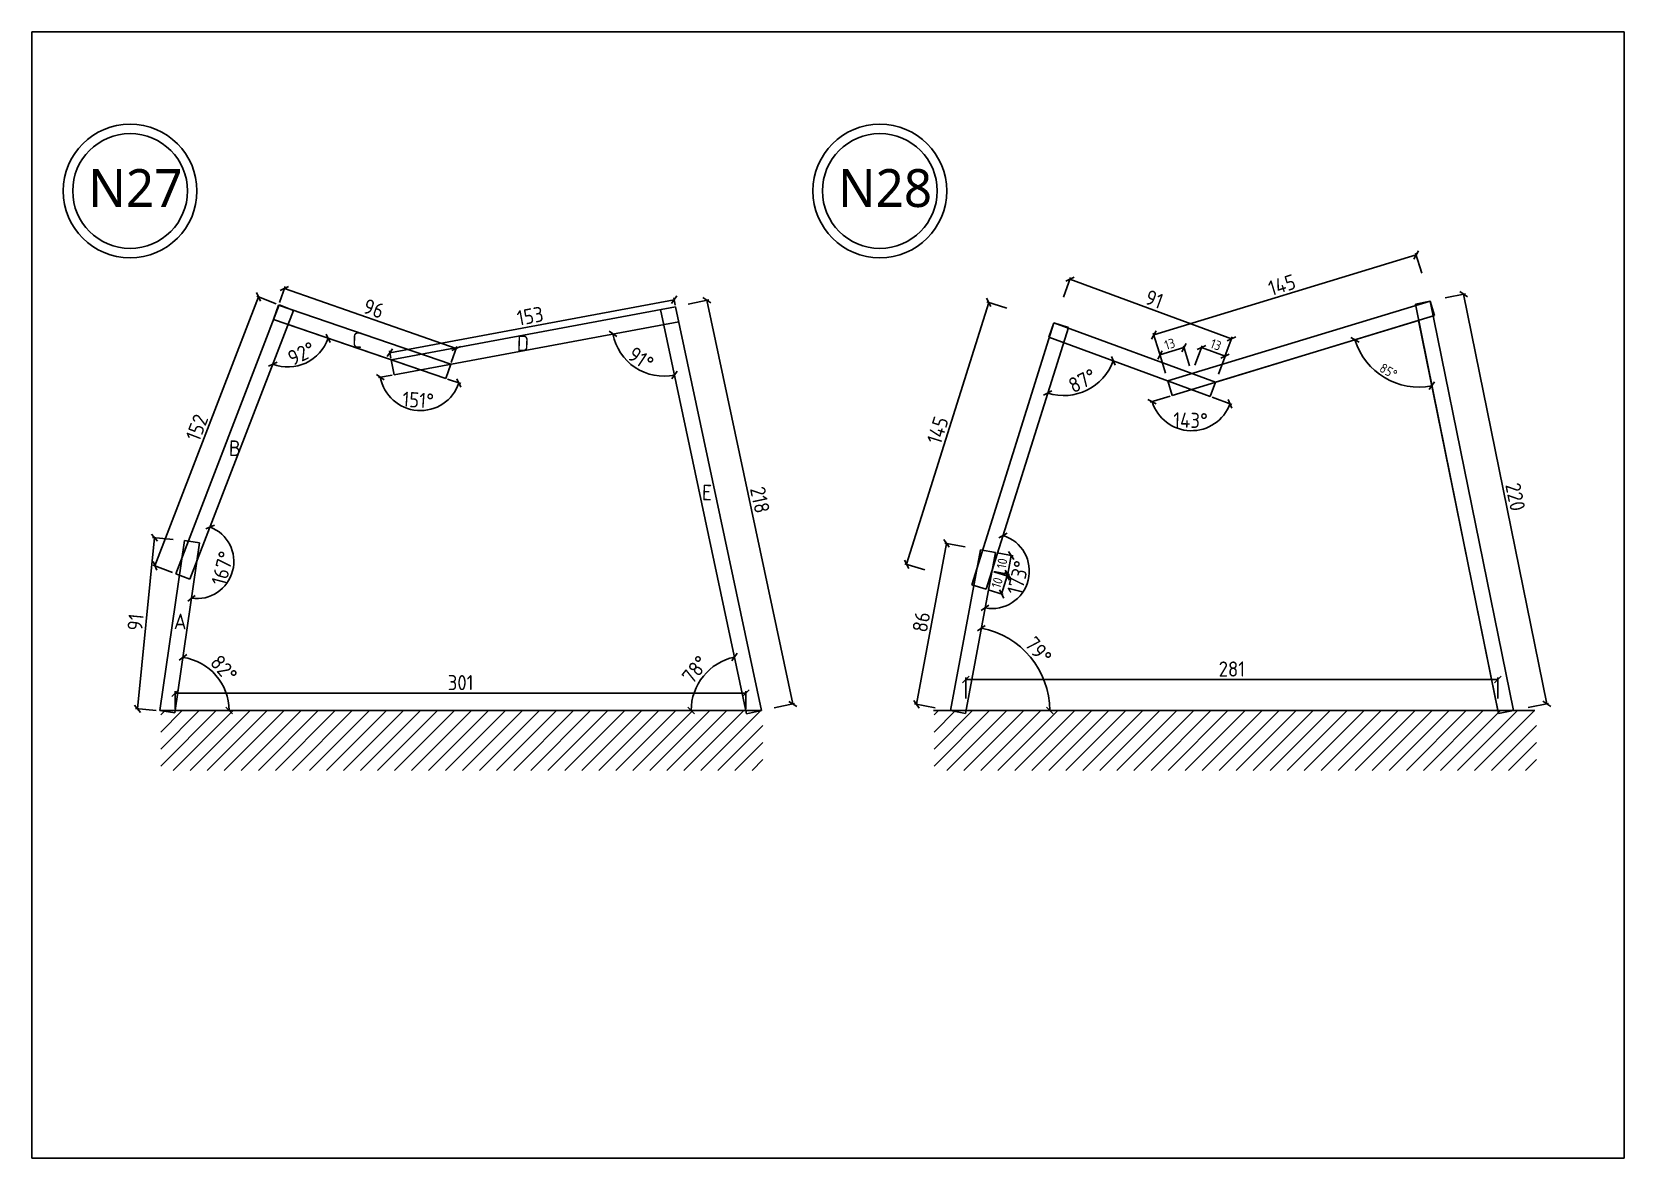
# Model space of a CAD drawing. Header units: centimetres. Extents: x -6116 to 16873, y -2889 to 4505.
# Drawn here: x 12666 to 13506, y -1695 to -1101 of the extents above; entities that cross this region are included whole.
import ezdxf

# ---------------------------------------------------------------- set-up
doc = ezdxf.new("R2010")
doc.units = ezdxf.units.CM
for name, color, linetype in [('5', 5, 'Continuous'), ('D_wood木做櫃', 30, 'Continuous'), ('frame圖框', 34, 'Continuous'), ('hatch填實', 8, 'Continuous'), ('planting植栽', 95, 'Continuous'), ('section剖面線', 1, 'Continuous')]:
    doc.layers.add(name, color=color, linetype=linetype)
doc.styles.get("Standard").update_dxf_attribs({"font": 'ISOCP.SHX', "bigfont": 'CHINESET.SHX'})
doc.dimstyles.new('AM_ISO', dxfattribs={"dimtxt": 3.5, "dimasz": 3.5, "dimexe": 1, "dimexo": 1, "dimgap": 1.5, "dimtad": 1, "dimdec": 0, "dimdsep": 46, "dimtxsty": 'Standard', "dimcen": 0, "dimclrd": 256, "dimclre": 256, "dimclrt": 2, "dimadec": 0, "dimazin": 2, "dimtp": 0.1, "dimtm": 0.1, "dimtfac": 0.71, "dimtdec": 0, "dimtmove": 0, "dimatfit": 3, "dimfxl": 1, "dimlwd": -1, "dimlwe": -1, "dimarcsym": 1})
doc.dimstyles.new('小', dxfattribs={"dimtxt": 5, "dimasz": 3.5, "dimexe": 1, "dimexo": 1, "dimgap": 1.5, "dimtad": 1, "dimdec": 0, "dimdsep": 46, "dimtxsty": 'Standard', "dimblk": 'OBLIQUE', "dimcen": 0, "dimclrd": 256, "dimclre": 256, "dimclrt": 256, "dimadec": 0, "dimazin": 2, "dimtp": 0.1, "dimtm": 0.1, "dimtfac": 0.71, "dimtdec": 0, "dimtmove": 0, "dimatfit": 3, "dimldrblk": 'ARCHTICK', "dimfxl": 10, "dimfxlon": 1, "dimlwd": -1, "dimlwe": -1, "dimarcsym": 1})

# ---------------------------------------------------------------- blocks, each defined once
blk = doc.blocks.new('_Oblique')
at = {"color": 0, "linetype": 'ByBlock', "lineweight": -2}
blk.add_line((-0.5, -0.5), (0.5, 0.5), dxfattribs=at)
blk = doc.blocks.new('*D504')
at = {"layer": 'DEFPOINTS', "color": 0, "transparency": 16777216}
for p in [(12803.8, -1247.92), (12793.34, -1252.8), (12804.67, -1277.44), (12884.16, -1283.86), (12749.18, -1389.71)]:
    blk.add_point(p, dxfattribs=at)
at = {"layer": 'hatch填實', "linetype": 'ByBlock', "transparency": 16777216}
blk.add_arc((12800.92, -1255.39), 22.37, 248.93483, 341.12064, dxfattribs=at)
at = {"layer": 'hatch填實', "transparency": 16777216, "xscale": 3.5, "yscale": 3.5, "zscale": 3.5}
for p, rotation in [((12822.09, -1262.63), 71.1206362558638), ((12792.88, -1276.27), 158.9348303193347)]:
    blk.add_blockref('_Oblique', p, dxfattribs=dict(at, rotation=rotation))
at = {"layer": 'hatch填實', "transparency": 16777216, "insert": (12808.06, -1270.67), "char_height": 8, "attachment_point": 5, "rotation": 25.02773}
blk.add_mtext('92°', dxfattribs=at)
blk = doc.blocks.new('_ArchTick')
at = {"color": 0, "linetype": 'ByBlock', "const_width": 0.15}
blk.add_lwpolyline([(-0.5, -0.5), (0.5, 0.5)], dxfattribs=at)
blk = doc.blocks.new('*D505')
at = {"layer": 'DEFPOINTS', "color": 0, "transparency": 16777216}
for p in [(12793.34, -1252.8), (13007.02, -1253.87), (12856.84, -1281.86), (12884.16, -1283.86), (12860.23, -1298.02)]:
    blk.add_point(p, dxfattribs=at)
at = {"layer": 'hatch填實', "linetype": 'ByBlock', "transparency": 16777216}
for p, q in [((12855.85, -1282.04), (12848.63, -1283.39)), ((12885.11, -1284.18), (12892.02, -1286.54))]:
    blk.add_line(p, q, dxfattribs=at)
blk.add_arc((12870.74, -1279.27), 21.49, 190.55686, 341.12064, dxfattribs=at)
at = {"layer": 'hatch填實', "transparency": 16777216, "xscale": 3.5, "yscale": 3.5, "zscale": 3.5}
for p, rotation in [((12849.61, -1283.2), 100.5568558748236), ((12891.07, -1286.22), 71.12063625586269)]:
    blk.add_blockref('_Oblique', p, dxfattribs=dict(at, rotation=rotation))
at = {"layer": 'hatch填實', "transparency": 16777216, "insert": (12869.58, -1295.22), "char_height": 8, "attachment_point": 5, "rotation": 355.83875}
blk.add_mtext('151°', dxfattribs=at)
blk = doc.blocks.new('*D506')
at = {"layer": 'DEFPOINTS', "color": 0, "transparency": 16777216}
for p in [(12997.49, -1247.52), (13007.02, -1253.87), (12978.6, -1273.23), (12856.84, -1281.86), (13042.86, -1460.65)]:
    blk.add_point(p, dxfattribs=at)
at = {"layer": 'hatch填實', "linetype": 'ByBlock', "transparency": 16777216}
blk.add_arc((12999.15, -1255.34), 27.25, 190.55686, 282.01796, dxfattribs=at)
at = {"layer": 'hatch填實', "transparency": 16777216, "xscale": 3.5, "yscale": 3.5, "zscale": 3.5}
for p, rotation in [((12972.36, -1260.33), 100.5568558748237), ((13004.82, -1281.99), 12.01795507580803)]:
    blk.add_blockref('_Oblique', p, dxfattribs=dict(at, rotation=rotation))
at = {"layer": 'hatch填實', "transparency": 16777216, "insert": (12987.08, -1273.43), "char_height": 8, "attachment_point": 5, "rotation": 326.28741}
blk.add_mtext('91°', dxfattribs=at)
blk = doc.blocks.new('*D507')
at = {"layer": 'DEFPOINTS', "color": 0, "transparency": 16777216}
for p in [(12754.2, -1370.48), (12766.67, -1445.99), (12733.38, -1458.99), (12741.29, -1460.13), (13050.68, -1458.99)]:
    blk.add_point(p, dxfattribs=at)
at = {"layer": 'hatch填實', "linetype": 'ByBlock', "transparency": 16777216}
blk.add_arc((12741.46, -1458.99), 28.36, 0, 81.80468, dxfattribs=at)
at = {"layer": 'hatch填實', "transparency": 16777216, "xscale": 3.5, "yscale": 3.5, "zscale": 3.5}
for p, rotation in [((12745.5, -1430.92), 171.8046760596021), ((12769.82, -1458.99), 270.0000000000002)]:
    blk.add_blockref('_Oblique', p, dxfattribs=dict(at, rotation=rotation))
at = {"layer": 'hatch填實', "transparency": 16777216, "insert": (12767.05, -1436.82), "char_height": 8, "attachment_point": 5, "rotation": 310.90234}
blk.add_mtext('82°', dxfattribs=at)
blk = doc.blocks.new('*D508')
at = {"layer": 'DEFPOINTS', "color": 0, "transparency": 16777216}
for p in [(12997.49, -1247.52), (13024.7, -1436.21), (12733.38, -1458.99), (13042.86, -1460.65), (13050.68, -1458.99)]:
    blk.add_point(p, dxfattribs=at)
at = {"layer": 'hatch填實', "linetype": 'ByBlock', "transparency": 16777216}
blk.add_arc((13042.5, -1458.99), 28.91, 102.01796, 180, dxfattribs=at)
at = {"layer": 'hatch填實', "transparency": 16777216, "xscale": 3.5, "yscale": 3.5, "zscale": 3.5}
for p, rotation in [((13036.49, -1430.71), 12.01795507580787), ((13013.6, -1458.99), 269.9999999999999)]:
    blk.add_blockref('_Oblique', p, dxfattribs=dict(at, rotation=rotation))
at = {"layer": 'hatch填實', "transparency": 16777216, "insert": (13015.76, -1437.34), "char_height": 8, "attachment_point": 5, "rotation": 51.00898}
blk.add_mtext('78°', dxfattribs=at)
blk = doc.blocks.new('*D509')
at = {"layer": 'DEFPOINTS', "color": 0, "transparency": 16777216}
for p in [(12803.8, -1247.92), (12754.2, -1370.48), (12749.18, -1389.71), (12767.2, -1393.58), (12741.29, -1460.13)]:
    blk.add_point(p, dxfattribs=at)
at = {"layer": 'hatch填實', "linetype": 'ByBlock', "transparency": 16777216}
blk.add_arc((12752.78, -1380.37), 19.55, 261.80468, 68.93483, dxfattribs=at)
at = {"layer": 'hatch填實', "transparency": 16777216, "xscale": 3.5, "yscale": 3.5, "zscale": 3.5}
for p, rotation in [((12759.81, -1362.13), 158.9348303193347), ((12749.99, -1399.73), 171.8046760596021)]:
    blk.add_blockref('_Oblique', p, dxfattribs=dict(at, rotation=rotation))
at = {"layer": 'hatch填實', "transparency": 16777216, "insert": (12766.38, -1383.92), "char_height": 8, "attachment_point": 5, "rotation": 75.36975}
blk.add_mtext('167°', dxfattribs=at)
blk = doc.blocks.new('*D518')
at = {"layer": 'DEFPOINTS', "color": 0, "transparency": 16777216}
for p in [(13042.5, -1449.72), (12741.46, -1458.99), (13042.5, -1458.99)]:
    blk.add_point(p, dxfattribs=at)
at = {"layer": 'hatch填實', "linetype": 'ByBlock', "transparency": 16777216}
for p, q in [((12741.46, -1457.99), (12741.46, -1448.72)), ((12741.46, -1449.72), (13042.5, -1449.72)), ((13042.5, -1457.99), (13042.5, -1448.72))]:
    blk.add_line(p, q, dxfattribs=at)
at = {"layer": 'hatch填實', "transparency": 16777216, "xscale": 3.5, "yscale": 3.5, "zscale": 3.5, "rotation": 180}
blk.add_blockref('_Oblique', (12741.46, -1449.72), dxfattribs=at)
at = {"layer": 'hatch填實', "transparency": 16777216, "xscale": 3.5, "yscale": 3.5, "zscale": 3.5}
blk.add_blockref('_Oblique', (13042.5, -1449.72), dxfattribs=at)
at = {"layer": 'hatch填實', "transparency": 16777216, "insert": (12891.98, -1444.22), "char_height": 8, "attachment_point": 5}
blk.add_mtext('301', dxfattribs=at)
blk = doc.blocks.new('*D533')
at = {"layer": 'DEFPOINTS', "color": 0, "transparency": 16777216}
for p in [(12730.43, -1367.77), (12746.28, -1369.34), (12737.33, -1459.56)]:
    blk.add_point(p, dxfattribs=at)
at = {"layer": 'hatch填實', "linetype": 'ByBlock', "transparency": 16777216}
for p, q in [((12721.48, -1457.98), (12730.43, -1367.77)), ((12740.38, -1368.76), (12729.44, -1367.67)), ((12731.43, -1458.97), (12720.49, -1457.89))]:
    blk.add_line(p, q, dxfattribs=at)
at = {"layer": 'hatch填實', "transparency": 16777216, "xscale": 3.5, "yscale": 3.5, "zscale": 3.5}
for p, rotation in [((12730.43, -1367.77), 84.3340494169188), ((12721.48, -1457.98), 264.3340494169188)]:
    blk.add_blockref('_Oblique', p, dxfattribs=dict(at, rotation=rotation))
at = {"layer": 'hatch填實', "transparency": 16777216, "insert": (12720.48, -1412.33), "char_height": 8, "attachment_point": 5, "rotation": 84.33405}
blk.add_mtext('91', dxfattribs=at)
blk = doc.blocks.new('*D534')
at = {"layer": 'DEFPOINTS', "color": 0, "transparency": 16777216}
for p in [(12785.33, -1240.8), (12796.33, -1245.04), (12741.72, -1386.84)]:
    blk.add_point(p, dxfattribs=at)
at = {"layer": 'hatch填實', "linetype": 'ByBlock', "transparency": 16777216}
for p, q in [((12730.71, -1382.6), (12785.33, -1240.8)), ((12794.66, -1244.39), (12784.39, -1240.44)), ((12740.04, -1386.19), (12729.78, -1382.24))]:
    blk.add_line(p, q, dxfattribs=at)
at = {"layer": 'hatch填實', "transparency": 16777216, "xscale": 3.5, "yscale": 3.5, "zscale": 3.5}
for p, rotation in [((12785.33, -1240.8), 68.93558836803587), ((12730.71, -1382.6), 248.9355883680359)]:
    blk.add_blockref('_Oblique', p, dxfattribs=dict(at, rotation=rotation))
at = {"layer": 'hatch填實', "transparency": 16777216, "insert": (12752.89, -1309.72), "char_height": 8, "attachment_point": 5, "rotation": 68.93559}
blk.add_mtext('152', dxfattribs=at)
blk = doc.blocks.new('*D535')
at = {"layer": 'DEFPOINTS', "color": 0, "transparency": 16777216}
for p in [(12796.13, -1244.64), (12889.65, -1267.97), (12886.75, -1276.28)]:
    blk.add_point(p, dxfattribs=at)
at = {"layer": 'hatch填實', "linetype": 'ByBlock', "transparency": 16777216}
for p, q in [((12796.46, -1243.7), (12799.36, -1235.39)), ((12799.03, -1236.33), (12889.65, -1267.97)), ((12887.08, -1275.34), (12889.98, -1267.03))]:
    blk.add_line(p, q, dxfattribs=at)
at = {"layer": 'hatch填實', "transparency": 16777216, "xscale": 3.5, "yscale": 3.5, "zscale": 3.5}
for p, rotation in [((12799.03, -1236.33), 160.7513099744155), ((12889.65, -1267.97), 340.7513099744154)]:
    blk.add_blockref('_Oblique', p, dxfattribs=dict(at, rotation=rotation))
at = {"layer": 'hatch填實', "transparency": 16777216, "insert": (12846.16, -1246.96), "char_height": 8, "attachment_point": 5, "rotation": 340.75131}
blk.add_mtext('96', dxfattribs=at)
blk = doc.blocks.new('*D536')
at = {"layer": 'DEFPOINTS', "color": 0, "transparency": 16777216}
for p in [(13004.65, -1242.29), (13005.35, -1246.05), (12855.37, -1274.01)]:
    blk.add_point(p, dxfattribs=at)
at = {"layer": 'hatch填實', "linetype": 'ByBlock', "transparency": 16777216}
for p, q in [((12854.67, -1270.25), (13004.65, -1242.29)), ((13005.17, -1245.07), (13004.47, -1241.31)), ((12855.19, -1273.03), (12854.49, -1269.27))]:
    blk.add_line(p, q, dxfattribs=at)
at = {"layer": 'hatch填實', "transparency": 16777216, "xscale": 3.5, "yscale": 3.5, "zscale": 3.5}
for p, rotation in [((13004.65, -1242.29), 10.56156270396161), ((12854.67, -1270.25), 190.5615627039616)]:
    blk.add_blockref('_Oblique', p, dxfattribs=dict(at, rotation=rotation))
at = {"layer": 'hatch填實', "transparency": 16777216, "insert": (12928.66, -1250.87), "char_height": 8, "attachment_point": 5, "rotation": 10.56156}
blk.add_mtext('153', dxfattribs=at)
blk = doc.blocks.new('*D537')
at = {"layer": 'DEFPOINTS', "color": 0, "transparency": 16777216}
for p in [(13005.35, -1246.05), (13050.68, -1458.99), (13067.19, -1455.47)]:
    blk.add_point(p, dxfattribs=at)
at = {"layer": 'hatch填實', "linetype": 'ByBlock', "transparency": 16777216}
for p, q in [((13012.08, -1244.62), (13022.84, -1242.33)), ((13021.87, -1242.53), (13067.19, -1455.47)), ((13057.41, -1457.55), (13068.17, -1455.26))]:
    blk.add_line(p, q, dxfattribs=at)
at = {"layer": 'hatch填實', "transparency": 16777216, "xscale": 3.5, "yscale": 3.5, "zscale": 3.5}
for p, rotation in [((13021.87, -1242.53), 102.0172537430144), ((13067.19, -1455.47), 282.0172537430144)]:
    blk.add_blockref('_Oblique', p, dxfattribs=dict(at, rotation=rotation))
at = {"layer": 'hatch填實', "transparency": 16777216, "insert": (13049.91, -1347.86), "char_height": 8, "attachment_point": 5, "rotation": 282.01725}
blk.add_mtext('218', dxfattribs=at)
blk = doc.blocks.new('*D1299')
at = {"layer": 'DEFPOINTS', "color": 0, "transparency": 16777216}
for p in [(13148.33, -1370.8), (13166.26, -1374.15), (13150.39, -1458.99)]:
    blk.add_point(p, dxfattribs=at)
at = {"layer": 'hatch填實', "linetype": 'ByBlock', "transparency": 16777216}
for p, q in [((13132.46, -1455.63), (13148.33, -1370.8)), ((13158.16, -1372.64), (13147.35, -1370.62)), ((13142.29, -1457.47), (13131.48, -1455.45))]:
    blk.add_line(p, q, dxfattribs=at)
at = {"layer": 'hatch填實', "transparency": 16777216, "xscale": 3.5, "yscale": 3.5, "zscale": 3.5}
for p, rotation in [((13148.33, -1370.8), 79.40448213445286), ((13132.46, -1455.63), 259.4044821344529)]:
    blk.add_blockref('_Oblique', p, dxfattribs=dict(at, rotation=rotation))
at = {"layer": 'hatch填實', "transparency": 16777216, "insert": (13134.99, -1412.21), "char_height": 8, "attachment_point": 5, "rotation": 79.40448}
blk.add_mtext('86', dxfattribs=at)
blk = doc.blocks.new('*D1300')
at = {"layer": 'DEFPOINTS', "color": 0, "transparency": 16777216}
for p in [(13170.56, -1243.67), (13204.97, -1254.46), (13161.66, -1392.6)]:
    blk.add_point(p, dxfattribs=at)
at = {"layer": 'hatch填實', "linetype": 'ByBlock', "transparency": 16777216}
for p, q in [((13127.24, -1381.81), (13170.56, -1243.67)), ((13180.1, -1246.66), (13169.6, -1243.37)), ((13136.79, -1384.8), (13126.29, -1381.51))]:
    blk.add_line(p, q, dxfattribs=at)
at = {"layer": 'hatch填實', "transparency": 16777216, "xscale": 3.5, "yscale": 3.5, "zscale": 3.5}
for p, rotation in [((13170.56, -1243.67), 72.59155341436798), ((13127.24, -1381.81), 252.591553414368)]:
    blk.add_blockref('_Oblique', p, dxfattribs=dict(at, rotation=rotation))
at = {"layer": 'hatch填實', "transparency": 16777216, "insert": (13143.65, -1311.1), "char_height": 8, "attachment_point": 5, "rotation": 72.59155}
blk.add_mtext('145', dxfattribs=at)
blk = doc.blocks.new('*D1301')
at = {"layer": 'DEFPOINTS', "color": 0, "transparency": 16777216}
for p in [(13204.97, -1254.46), (13298.65, -1262.84), (13290.19, -1285.83)]:
    blk.add_point(p, dxfattribs=at)
at = {"layer": 'hatch填實', "linetype": 'ByBlock', "transparency": 16777216}
for p, q in [((13209.98, -1240.86), (13213.78, -1230.54)), ((13213.43, -1231.48), (13298.65, -1262.84)), ((13295.19, -1272.23), (13298.99, -1261.9))]:
    blk.add_line(p, q, dxfattribs=at)
at = {"layer": 'hatch填實', "transparency": 16777216, "xscale": 3.5, "yscale": 3.5, "zscale": 3.5}
for p, rotation in [((13213.43, -1231.48), 159.793485128953), ((13298.65, -1262.84), 339.793485128953)]:
    blk.add_blockref('_Oblique', p, dxfattribs=dict(at, rotation=rotation))
at = {"layer": 'hatch填實', "transparency": 16777216, "insert": (13257.94, -1242), "char_height": 8, "attachment_point": 5, "rotation": 339.79349}
blk.add_mtext('91', dxfattribs=at)
blk = doc.blocks.new('*D1302')
at = {"layer": 'DEFPOINTS', "color": 0, "transparency": 16777216}
for p in [(13396.07, -1218.67), (13403.47, -1242.96), (13265.07, -1285.11)]:
    blk.add_point(p, dxfattribs=at)
at = {"layer": 'hatch填實', "linetype": 'ByBlock', "transparency": 16777216}
for p, q in [((13398.99, -1228.24), (13395.78, -1217.71)), ((13257.67, -1260.82), (13396.07, -1218.67)), ((13260.59, -1270.39), (13257.38, -1259.87))]:
    blk.add_line(p, q, dxfattribs=at)
at = {"layer": 'hatch填實', "transparency": 16777216, "xscale": 3.5, "yscale": 3.5, "zscale": 3.5}
for p, rotation in [((13396.07, -1218.67), 16.93978175126083), ((13257.67, -1260.82), 196.9397817512609)]:
    blk.add_blockref('_Oblique', p, dxfattribs=dict(at, rotation=rotation))
at = {"layer": 'hatch填實', "transparency": 16777216, "insert": (13325.27, -1234.49), "char_height": 8, "attachment_point": 5, "rotation": 16.93978}
blk.add_mtext('145', dxfattribs=at)
blk = doc.blocks.new('*D1303')
at = {"layer": 'DEFPOINTS', "color": 0, "transparency": 16777216}
for p in [(13403.47, -1242.96), (13447.33, -1458.99), (13464.96, -1455.41)]:
    blk.add_point(p, dxfattribs=at)
at = {"layer": 'hatch填實', "linetype": 'ByBlock', "transparency": 16777216}
for p, q in [((13411.3, -1241.37), (13422.08, -1239.18)), ((13421.1, -1239.38), (13464.96, -1455.41)), ((13455.16, -1457.4), (13465.94, -1455.21))]:
    blk.add_line(p, q, dxfattribs=at)
at = {"layer": 'hatch填實', "transparency": 16777216, "xscale": 3.5, "yscale": 3.5, "zscale": 3.5}
for p, rotation in [((13421.1, -1239.38), 101.4760912357305), ((13464.96, -1455.41), 281.4760912357306)]:
    blk.add_blockref('_Oblique', p, dxfattribs=dict(at, rotation=rotation))
at = {"layer": 'hatch填實', "transparency": 16777216, "insert": (13448.42, -1346.3), "char_height": 8, "attachment_point": 5, "rotation": 281.47609}
blk.add_mtext('220', dxfattribs=at)
blk = doc.blocks.new('*D1304')
at = {"layer": 'DEFPOINTS', "color": 0, "transparency": 16777216}
for p in [(13439.17, -1442.55), (13158.53, -1458.99), (13439.17, -1458.99)]:
    blk.add_point(p, dxfattribs=at)
at = {"layer": 'hatch填實', "linetype": 'ByBlock', "transparency": 16777216}
for p, q in [((13158.53, -1452.55), (13158.53, -1441.55)), ((13158.53, -1442.55), (13439.17, -1442.55)), ((13439.17, -1452.55), (13439.17, -1441.55))]:
    blk.add_line(p, q, dxfattribs=at)
at = {"layer": 'hatch填實', "transparency": 16777216, "xscale": 3.5, "yscale": 3.5, "zscale": 3.5, "rotation": 180}
blk.add_blockref('_Oblique', (13158.53, -1442.55), dxfattribs=at)
at = {"layer": 'hatch填實', "transparency": 16777216, "xscale": 3.5, "yscale": 3.5, "zscale": 3.5}
blk.add_blockref('_Oblique', (13439.17, -1442.55), dxfattribs=at)
at = {"layer": 'hatch填實', "transparency": 16777216, "insert": (13298.85, -1437.05), "char_height": 8, "attachment_point": 5}
blk.add_mtext('281', dxfattribs=at)
blk = doc.blocks.new('*D1309')
at = {"layer": 'DEFPOINTS', "color": 0, "transparency": 16777216}
for p in [(13174.12, -1375.62), (13198.13, -1439.27), (13141.43, -1458.99), (13158.25, -1460.46), (13458.74, -1458.99)]:
    blk.add_point(p, dxfattribs=at)
at = {"layer": 'hatch填實', "linetype": 'ByBlock', "transparency": 16777216}
blk.add_arc((13158.53, -1458.99), 44.23, 0, 79.40448, dxfattribs=at)
at = {"layer": 'hatch填實', "transparency": 16777216, "xscale": 3.5, "yscale": 3.5, "zscale": 3.5}
for p, rotation in [((13166.66, -1415.51), 169.4044821344524), ((13202.76, -1458.99), 270.0000000000001)]:
    blk.add_blockref('_Oblique', p, dxfattribs=dict(at, rotation=rotation))
at = {"layer": 'hatch填實', "transparency": 16777216, "insert": (13196.79, -1427.22), "char_height": 8, "attachment_point": 5, "rotation": 309.70224}
blk.add_mtext('79°', dxfattribs=at)
blk = doc.blocks.new('*D1310')
at = {"layer": 'DEFPOINTS', "color": 0, "transparency": 16777216}
for p in [(13212.61, -1256.86), (13174.12, -1375.62), (13169.29, -1395), (13186.74, -1398.85), (13158.25, -1460.46)]:
    blk.add_point(p, dxfattribs=at)
at = {"layer": 'hatch填實', "linetype": 'ByBlock', "transparency": 16777216}
blk.add_arc((13172.29, -1385.44), 19.71, 259.40448, 72.59088, dxfattribs=at)
at = {"layer": 'hatch填實', "transparency": 16777216, "xscale": 3.5, "yscale": 3.5, "zscale": 3.5}
for p, rotation in [((13178.18, -1366.63), 162.5908845761868), ((13168.66, -1404.82), 169.4044821344528)]:
    blk.add_blockref('_Oblique', p, dxfattribs=dict(at, rotation=rotation))
at = {"layer": 'hatch填實', "transparency": 16777216, "insert": (13186.08, -1388.88), "char_height": 8, "attachment_point": 5, "rotation": 75.99768}
blk.add_mtext('173°', dxfattribs=at)
blk = doc.blocks.new('*D1311')
at = {"layer": 'DEFPOINTS', "color": 0, "transparency": 16777216}
for p in [(13212.61, -1256.86), (13202.21, -1261.97), (13215.73, -1292.23), (13287.42, -1293.34), (13169.29, -1395)]:
    blk.add_point(p, dxfattribs=at)
at = {"layer": 'hatch填實', "linetype": 'ByBlock', "transparency": 16777216}
blk.add_arc((13210.09, -1264.88), 27.93, 252.59088, 339.79349, dxfattribs=at)
at = {"layer": 'hatch填實', "transparency": 16777216, "xscale": 3.5, "yscale": 3.5, "zscale": 3.5}
for p, rotation in [((13236.3, -1274.52), 69.79348512895533), ((13201.73, -1291.52), 162.5908845761874)]:
    blk.add_blockref('_Oblique', p, dxfattribs=dict(at, rotation=rotation))
at = {"layer": 'hatch填實', "transparency": 16777216, "insert": (13219.99, -1285), "char_height": 8, "attachment_point": 5, "rotation": 26.19218}
blk.add_mtext('87°', dxfattribs=at)
blk = doc.blocks.new('*D1312')
at = {"layer": 'DEFPOINTS', "color": 0, "transparency": 16777216}
for p in [(13405.8, -1250.61), (13202.21, -1261.97), (13267.4, -1292.77), (13287.42, -1293.34), (13268.19, -1309.26)]:
    blk.add_point(p, dxfattribs=at)
at = {"layer": 'hatch填實', "linetype": 'ByBlock', "transparency": 16777216}
for p, q in [((13266.34, -1293.09), (13255.81, -1296.3)), ((13288.46, -1293.72), (13298.79, -1297.52))]:
    blk.add_line(p, q, dxfattribs=at)
blk.add_arc((13277.51, -1289.69), 21.68, 196.93978, 339.79349, dxfattribs=at)
at = {"layer": 'hatch填實', "transparency": 16777216, "xscale": 3.5, "yscale": 3.5, "zscale": 3.5}
for p, rotation in [((13256.77, -1296), 106.9397817512683), ((13297.85, -1297.18), 69.79348512895452)]:
    blk.add_blockref('_Oblique', p, dxfattribs=dict(at, rotation=rotation))
at = {"layer": 'hatch填實', "transparency": 16777216, "insert": (13277.04, -1305.86), "char_height": 8, "attachment_point": 5, "rotation": 358.36663}
blk.add_mtext('143°', dxfattribs=at)
blk = doc.blocks.new('*D1335')
at = {"layer": 'DEFPOINTS', "color": 0, "transparency": 16777216}
for p in [(13172.29, -1385.44), (13169.29, -1395), (13177.32, -1397.51)]:
    blk.add_point(p, dxfattribs=at)
at = {"layer": 'section剖面線', "linetype": 'ByBlock', "transparency": 16777216}
for p, q in [((13173.24, -1385.74), (13181.27, -1388.26)), ((13180.31, -1387.96), (13177.32, -1397.51)), ((13170.25, -1395.29), (13178.27, -1397.81))]:
    blk.add_line(p, q, dxfattribs=at)
at = {"layer": 'section剖面線', "transparency": 16777216, "xscale": 3.5, "yscale": 3.5, "zscale": 3.5}
for p, rotation in [((13180.31, -1387.96), 72.59807405822649), ((13177.32, -1397.51), 252.5980740582265)]:
    blk.add_blockref('_Oblique', p, dxfattribs=dict(at, rotation=rotation))
at = {"layer": 'section剖面線', "transparency": 16777216, "insert": (13175, -1391.54), "char_height": 5, "attachment_point": 5, "rotation": 72.59807}
blk.add_mtext('10', dxfattribs=at)
blk = doc.blocks.new('*D1336')
at = {"layer": 'DEFPOINTS', "color": 0, "transparency": 16777216}
for p in [(13174.12, -1375.62), (13182.47, -1377.19), (13172.28, -1385.45)]:
    blk.add_point(p, dxfattribs=at)
at = {"layer": 'section剖面線', "linetype": 'ByBlock', "transparency": 16777216}
for p, q in [((13175.11, -1375.81), (13183.45, -1377.37)), ((13180.63, -1387.01), (13182.47, -1377.19)), ((13173.27, -1385.64), (13181.61, -1387.2))]:
    blk.add_line(p, q, dxfattribs=at)
at = {"layer": 'section剖面線', "transparency": 16777216, "xscale": 3.5, "yscale": 3.5, "zscale": 3.5}
for p, rotation in [((13182.47, -1377.19), 79.40448213444644), ((13180.63, -1387.01), 259.4044821344464)]:
    blk.add_blockref('_Oblique', p, dxfattribs=dict(at, rotation=rotation))
at = {"layer": 'section剖面線', "transparency": 16777216, "insert": (13177.61, -1381.36), "char_height": 5, "attachment_point": 5, "rotation": 79.40448}
blk.add_mtext('10', dxfattribs=at)
blk = doc.blocks.new('*D1337')
at = {"layer": 'DEFPOINTS', "color": 0, "transparency": 16777216}
for p in [(13295.25, -1272.07), (13277.75, -1281.25), (13290.19, -1285.83)]:
    blk.add_point(p, dxfattribs=at)
at = {"layer": 'section剖面線', "linetype": 'ByBlock', "transparency": 16777216}
for p, q in [((13279.36, -1276.88), (13283.16, -1266.56)), ((13282.82, -1267.49), (13295.25, -1272.07)), ((13291.8, -1281.46), (13295.59, -1271.13))]:
    blk.add_line(p, q, dxfattribs=at)
at = {"layer": 'section剖面線', "transparency": 16777216, "xscale": 3.5, "yscale": 3.5, "zscale": 3.5}
for p, rotation in [((13282.82, -1267.49), 159.7934851289523), ((13295.25, -1272.07), 339.7934851289522)]:
    blk.add_blockref('_Oblique', p, dxfattribs=dict(at, rotation=rotation))
at = {"layer": 'section剖面線', "transparency": 16777216, "insert": (13290.41, -1266.03), "char_height": 5, "attachment_point": 5, "rotation": 339.79349}
blk.add_mtext('13', dxfattribs=at)
blk = doc.blocks.new('*D1275')
at = {"layer": 'DEFPOINTS', "color": 0, "transparency": 16777216}
for p in [(13260.89, -1271.39), (13265.07, -1285.11), (13277.75, -1281.25)]:
    blk.add_point(p, dxfattribs=at)
at = {"layer": 'section剖面線', "linetype": 'ByBlock', "transparency": 16777216}
for p, q in [((13273.57, -1267.53), (13260.89, -1271.39)), ((13276.49, -1277.09), (13273.28, -1266.57)), ((13263.81, -1280.96), (13260.6, -1270.43))]:
    blk.add_line(p, q, dxfattribs=at)
at = {"layer": 'section剖面線', "transparency": 16777216, "xscale": 3.5, "yscale": 3.5, "zscale": 3.5}
for p, rotation in [((13273.57, -1267.53), 16.93978175126702), ((13260.89, -1271.39), 196.939781751267)]:
    blk.add_blockref('_Oblique', p, dxfattribs=dict(at, rotation=rotation))
at = {"layer": 'section剖面線', "transparency": 16777216, "insert": (13266.07, -1265.63), "char_height": 5, "attachment_point": 5, "rotation": 16.93978}
blk.add_mtext('13', dxfattribs=at)
blk = doc.blocks.new('*D1350')
at = {"layer": 'DEFPOINTS', "color": 0, "transparency": 16777216}
for p in [(13397.38, -1253.18), (13397.38, -1253.18), (13372.58, -1278.08), (13290.19, -1285.83), (13439.49, -1460.58)]:
    blk.add_point(p, dxfattribs=at)
at = {"layer": 'section剖面線', "linetype": 'ByBlock', "transparency": 16777216}
blk.add_arc((13397.38, -1253.18), 35.15, 196.93978, 281.47619, dxfattribs=at)
at = {"layer": 'section剖面線', "transparency": 16777216, "xscale": 3.5, "yscale": 3.5, "zscale": 3.5}
for p, rotation in [((13363.76, -1263.42), 106.9397817512681), ((13404.37, -1287.62), 11.47619232337255)]:
    blk.add_blockref('_Oblique', p, dxfattribs=dict(at, rotation=rotation))
at = {"layer": 'section剖面線', "transparency": 16777216, "insert": (13381.44, -1279.93), "char_height": 5, "attachment_point": 5, "rotation": 329.20799}
blk.add_mtext('85°', dxfattribs=at)

msp = doc.modelspace()

# ---------------------------------------------------------------- hatches: boundary and pattern name
at = {"layer": 'planting植栽'}
h = msp.add_hatch(dxfattribs=at)
h.set_pattern_fill('ANSI31', color=256, scale=2)
h.set_pattern_definition([(45, (12387.305, -2041.238), (-4.49013, 4.49013), [])])
h.paths.add_polyline_path([(12733.7584, -1458.98541), (13051.47956, -1458.98541), (13051.47956, -1490.61016), (12733.7584, -1490.61016)])
h = msp.add_hatch(dxfattribs=at)
h.set_pattern_fill('ANSI31', color=256, scale=2)
h.set_pattern_definition([(45, (12795.3615, -2041.238), (-4.49013, 4.49013), [])])
h.paths.add_polyline_path([(13141.81472, -1458.98541), (13459.53588, -1458.98541), (13459.53588, -1490.61016), (13141.81472, -1490.61016)])

# ---------------------------------------------------------------- linework, layer by layer
at = {"layer": '5', "linetype": 'ByBlock'}
for centre, radius in [((12717.62897, -1184.92795), 35.27331), ((13113.12959, -1184.92795), 35.27331), ((12717.62897, -1184.92795), 30.27331), ((13113.12959, -1184.92795), 30.27331)]:
    msp.add_circle(centre, radius, dxfattribs=at)
at = {"layer": 'D_wood木做櫃'}
for p, q in [((13403.47163, -1242.9589), (13265.07302, -1285.1126)), ((13403.47163, -1242.9589), (13395.63054, -1244.55081)), ((13403.47163, -1242.9589), (13447.32808, -1458.98682)), ((13403.47163, -1242.9589), (13405.80256, -1250.6118)), ((12741.71685, -1386.83828), (12796.3313, -1245.03945)), ((12803.79847, -1247.91546), (12749.18214, -1389.71357)), ((12793.34246, -1252.79956), (12795.93258, -1245.22553)), ((12795.93258, -1245.22553), (12886.74965, -1276.28263)), ((12803.79847, -1247.91546), (12796.3313, -1245.03945)), ((13005.35341, -1246.04922), (12855.37346, -1274.00763)), ((13042.8586, -1460.65224), (12997.48527, -1247.51595)), ((13050.68172, -1458.98189), (13005.35341, -1246.04922)), ((13405.80256, -1250.6118), (13267.40395, -1292.76549)), ((13423.34971, -1381.0845), (13395.63054, -1244.55081)), ((12884.15953, -1283.85665), (12793.34246, -1252.79956)), ((12871.84045, -1279.63892), (12800.91926, -1255.3857)), ((12800.91926, -1255.3857), (12800.91926, -1255.39063)), ((12856.83639, -1281.85743), (13007.018, -1253.86874)), ((13161.65704, -1392.60196), (13204.96996, -1254.46163)), ((13212.605, -1256.85565), (13169.2905, -1394.99538)), ((13204.96996, -1254.46163), (13202.20512, -1261.9736)), ((13204.96996, -1254.46163), (13290.18668, -1285.82629)), ((13204.96996, -1254.46163), (13212.605, -1256.85565)), ((13397.42019, -1253.36098), (13397.42019, -1253.36591)), ((13287.42185, -1293.33825), (13202.20512, -1261.9736)), ((13210.09024, -1264.87085), (13210.09024, -1264.87578)), ((12855.37346, -1274.00763), (12856.83653, -1281.85818)), ((12886.74965, -1276.28263), (12884.15953, -1283.85665)), ((13265.07302, -1285.1126), (13267.40395, -1292.76549)), ((13290.18668, -1285.82629), (13287.42185, -1293.33825)), ((12733.37505, -1458.98682), (12746.28453, -1369.34379)), ((12754.20363, -1370.48422), (12741.29334, -1460.12721)), ((12754.20363, -1370.48422), (12746.28453, -1369.34379)), ((13150.38878, -1458.98682), (13166.25809, -1374.15323)), ((13174.12258, -1375.62439), (13158.25327, -1460.45799)), ((13174.12258, -1375.62439), (13166.25809, -1374.15323)), ((12752.77809, -1380.37755), (12752.77809, -1380.38248)), ((13172.28383, -1385.44896), (13172.28383, -1385.45389)), ((13423.34971, -1381.0845), (13423.34971, -1381.08944)), ((13423.34971, -1381.0845), (13439.48839, -1460.57842)), ((13423.34971, -1381.08944), (13439.16489, -1458.98682)), ((12749.18316, -1389.71396), (12741.71609, -1386.83799)), ((13027.55465, -1388.76359), (13027.55465, -1388.76852)), ((13169.2917, -1394.99575), (13161.65672, -1392.60186)), ((12733.37505, -1458.98682), (12741.29334, -1460.12721)), ((13050.68172, -1458.98682), (13042.8586, -1460.65224)), ((13150.38878, -1458.98682), (13158.25327, -1460.45799)), ((13447.32808, -1458.98682), (13439.48839, -1460.57842))]:
    msp.add_line(p, q, dxfattribs=at)
at = {"layer": 'frame圖框'}
msp.add_lwpolyline([(12665.78691, -1101.01064), (12665.78691, -1695.01064), (13505.78691, -1695.01064), (13505.78691, -1101.01064)], close=True, dxfattribs=at)
msp.add_lwpolyline([(12665.78691, -1101.01064), (12665.78691, -1695.01064), (13505.78691, -1695.01064), (13505.78691, -1101.01064)], close=True, dxfattribs=at)
at = {"layer": 'hatch填實'}
for p, q in [((12733.37505, -1458.98682), (13050.68172, -1458.98682)), ((13141.43137, -1458.98682), (13458.73803, -1458.98682))]:
    msp.add_line(p, q, dxfattribs=at)
at = {"layer": 'section剖面線'}
for p, q in [((13290.18668, -1285.82629), (13397.38176, -1253.17662)), ((13397.38176, -1253.17662), (13439.48839, -1460.57842))]:
    msp.add_line(p, q, dxfattribs=at)

# ---------------------------------------------------------------- texts
at = {"layer": '5', "linetype": 'ByBlock', "char_height": 20, "attachment_point": 1}
for s, insert in [('{\\fMicrosoft JhengHei|b0|i0|c136|p34;N27}', (12695.60686, -1173.40092)), ('{\\fMicrosoft JhengHei|b0|i0|c136|p34;N28}', (13091.10748, -1173.40092))]:
    msp.add_mtext(s, dxfattribs=dict(at, insert=insert))
at = {"layer": '5', "linetype": 'ByBlock', "char_height": 8.2757, "attachment_point": 1, "rotation": 358.34569937}
for s, insert in [('C', (12834.90604, -1259.34114)), ('D', (12921.80002, -1261.05107)), ('B', (12769.84676, -1316.38496)), ('E', (13019.40058, -1339.76326)), ('A', (12740.88521, -1407.69264))]:
    msp.add_mtext(s, dxfattribs=dict(at, insert=insert))

# ---------------------------------------------------------------- dimensions: what is measured, and where the dimension line sits
at = {"layer": 'hatch填實'}
for p1, p2, distance, picture, middle in [((13265.07302, -1285.1126), (13403.47163, -1242.9589), 25.39101, '*D1302', (13325.27172, -1234.48506)), ((13204.96996, -1254.46163), (13290.18668, -1285.82629), 24.49213, '*D1301', (13257.93775, -1241.99773)), ((12741.71685, -1386.83828), (12796.3313, -1245.03945), 11.79344, '*D534', (12752.8855, -1309.72302)), ((12796.13278, -1244.64012), (12886.74965, -1276.28263), 8.80302, '*D535', (12846.15648, -1246.95794)), ((12855.37444, -1274.0129), (13005.35341, -1246.04922), 3.82291, '*D536', (12928.65511, -1250.86609)), ((13005.35341, -1246.04922), (13050.68172, -1458.98682), 16.88235, '*D537', (13049.91017, -1347.85771)), ((13161.65704, -1392.60196), (13204.96996, -1254.46163), 36.06403, '*D1300', (13143.65326, -1311.09661)), ((13403.47163, -1242.9589), (13447.32909, -1458.98662), 17.9923, '*D1303', (13448.42377, -1346.2986)), ((12737.3342, -1459.55702), (12746.28453, -1369.34379), 15.93095, '*D533', (12720.48312, -1412.33456)), ((13150.38878, -1458.98682), (13166.25809, -1374.15323), 18.23732, '*D1299', (13134.99084, -1412.20534))]:
    dim = msp.add_aligned_dim(p1=p1, p2=p2, distance=distance, dimstyle='AM_ISO', override={"dimtxt": 8, "dimblk": 'Oblique', "dimclrt": 256, "dimldrblk": 'ArchTick', "dimfxl": 10, "dimfxlon": 1}, dxfattribs=at)
    dim.commit()
    dim.dimension.update_dxf_attribs({"geometry": picture, "text_midpoint": middle})
for base, line1, line2, picture, middle in [((13024.70225, -1436.21135), ((13042.8586, -1460.65224), (12997.48527, -1247.51595)), ((12733.37505, -1458.98682), (13050.68172, -1458.98682)), '*D508', (13015.76125, -1437.33786)), ((12767.19929, -1393.58134), ((12803.79847, -1247.91546), (12749.18214, -1389.71357)), ((12754.20363, -1370.48422), (12741.29334, -1460.12721)), '*D509', (12766.37746, -1383.92435)), ((12804.67432, -1277.44335), ((12884.15953, -1283.85665), (12793.34246, -1252.79956)), ((12803.79847, -1247.91546), (12749.18214, -1389.71357)), '*D504', (12808.05514, -1270.67424)), ((12978.5982, -1273.22802), ((13042.8586, -1460.65224), (12997.48527, -1247.51595)), ((12856.83639, -1281.85743), (13007.018, -1253.86874)), '*D506', (12987.07836, -1273.4269)), ((13268.19329, -1309.26362), ((13287.42185, -1293.33825), (13202.20512, -1261.9736)), ((13405.80256, -1250.6118), (13267.40395, -1292.76549)), '*D1312', (13277.0448, -1305.85935)), ((12860.23465, -1298.01716), ((12856.83639, -1281.85743), (13007.018, -1253.86874)), ((12884.15953, -1283.85665), (12793.34246, -1252.79956)), '*D505', (12869.57723, -1295.21624)), ((13186.73557, -1398.85329), ((13174.12258, -1375.62439), (13158.25327, -1460.45799)), ((13212.605, -1256.85565), (13169.2905, -1394.99538)), '*D1310', (13186.07817, -1388.881)), ((13215.73359, -1292.22643), ((13287.42185, -1293.33825), (13202.20512, -1261.9736)), ((13212.605, -1256.85565), (13169.2905, -1394.99538)), '*D1311', (13219.98906, -1284.99975)), ((12766.66509, -1445.99396), ((12754.20363, -1370.48422), (12741.29334, -1460.12721)), ((12733.37505, -1458.98682), (13050.68172, -1458.98682)), '*D507', (12767.04972, -1436.81639)), ((13198.12568, -1439.27185), ((13141.43137, -1458.98682), (13458.73803, -1458.98682)), ((13174.12258, -1375.62439), (13158.25327, -1460.45799)), '*D1309', (13196.79231, -1427.21705))]:
    dim = msp.add_angular_dim_2l(base=base, line1=line1, line2=line2, dimstyle='AM_ISO', override={"dimtxt": 8, "dimblk": 'Oblique', "dimclrt": 256, "dimldrblk": 'ArchTick', "dimfxl": 10, "dimfxlon": 1}, dxfattribs=at)
    dim.commit()
    dim.dimension.update_dxf_attribs({"geometry": picture, "text_midpoint": middle})
for base, p1, p2, picture, middle in [((13439.16527, -1442.54925), (13158.52847, -1458.98682), (13439.16527, -1458.98682), '*D1304', (13298.84687, -1437.04846)), ((13042.50406, -1449.71668), (12741.45758, -1458.98682), (13042.50406, -1458.98682), '*D518', (12891.98082, -1444.21668))]:
    dim = msp.add_linear_dim(base=base, p1=p1, p2=p2, dimstyle='AM_ISO', override={"dimtxt": 8, "dimblk": 'Oblique', "dimclrt": 256, "dimldrblk": 'ArchTick', "dimfxl": 10, "dimfxlon": 1}, dxfattribs=at)
    dim.commit()
    dim.dimension.update_dxf_attribs({"geometry": picture, "text_midpoint": middle})
at = {"layer": 'section剖面線'}
dim = msp.add_angular_dim_2l(base=(13372.58059, -1278.08066), line1=((13397.38176, -1253.17662), (13439.48839, -1460.57842)), line2=((13290.18668, -1285.82629), (13397.38176, -1253.17662)), dimstyle='小', dxfattribs=at)
dim.commit()
dim.dimension.update_dxf_attribs({"geometry": '*D1350', "text_midpoint": (13381.43691, -1279.93283)})
for p1, p2, distance, picture, middle in [((13277.75379, -1281.25027), (13265.07302, -1285.1126), -14.34593, '*D1275', (13266.06802, -1265.63151)), ((13277.75379, -1281.25027), (13290.18668, -1285.82629), 14.65753, '*D1337', (13290.41464, -1266.02905)), ((13172.28383, -1385.45389), (13174.12258, -1375.62439), -8.48764, '*D1336', (13177.61433, -1381.3643)), ((13172.28612, -1385.44167), (13169.2917, -1394.99575), 8.40995, '*D1335', (13174.99702, -1391.53761))]:
    dim = msp.add_aligned_dim(p1=p1, p2=p2, distance=distance, dimstyle='小', dxfattribs=at)
    dim.commit()
    dim.dimension.update_dxf_attribs({"geometry": picture, "text_midpoint": middle})

doc.saveas('drawing.dxf')
